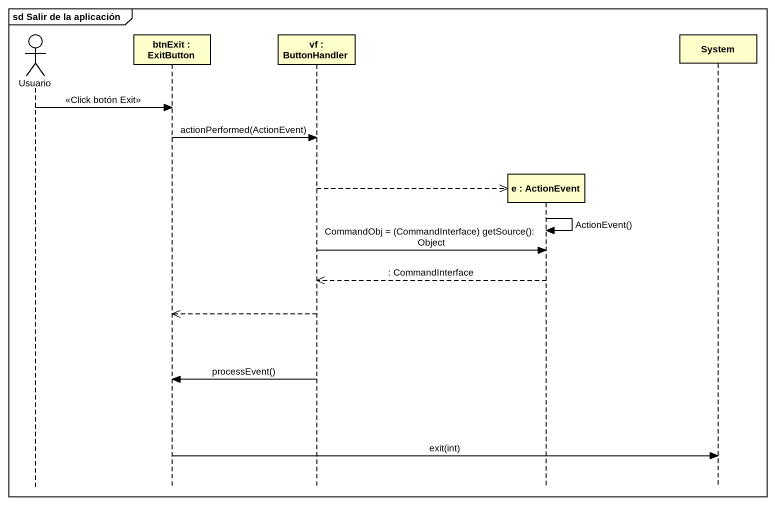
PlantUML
@startuml
mainframe sd Salir de la aplicación
hide footbox
actor Usuario
participant "btnExit : ExitButton" as btnExit
participant "vf : ButtonHandler" as vf
participant "e : ActionEvent" as e
participant System

Usuario -> btnExit : <<Click botón Exit>>
btnExit -> vf : actionPerformed(ActionEvent)
vf -->> e **
e -> e : ActionEvent()
vf -> e : CommandObj = (CommandInterface) getSource(): Object
e -->> vf : : CommandInterface
vf -->> btnExit
vf -> btnExit : processEvent()
btnExit -> System : exit(int)
@enduml
